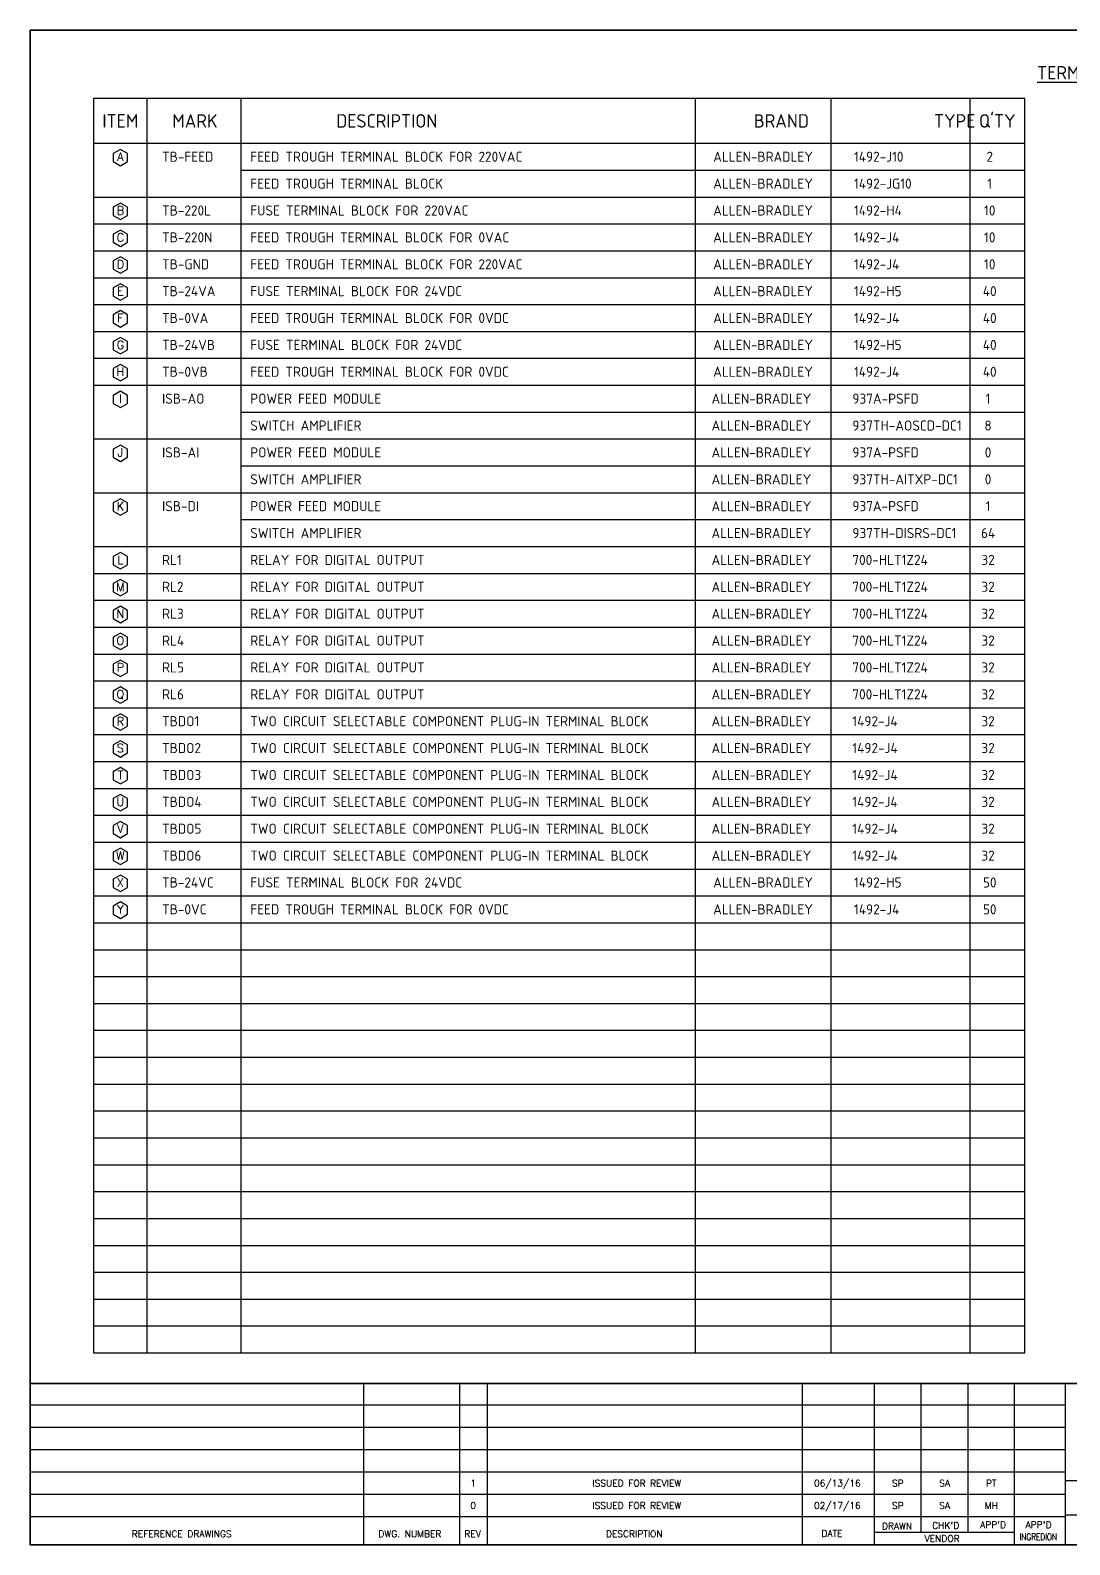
# Model space of a CAD drawing. Header units: inches. Extents: x 564911 to 603980, y 458630 to 507164.
# Drawn here: x 593778 to 596099, y 497172 to 500552 of the extents above; entities that cross this region are included whole.
import ezdxf
from ezdxf.enums import TextEntityAlignment as Align

# ---------------------------------------------------------------- set-up
doc = ezdxf.new("R2010")
doc.units = ezdxf.units.IN
doc.header["$MEASUREMENT"] = 0
for name, color, linetype in [('ANN-SMTEXT', 2, 'Continuous'), ('GT_1', 9, 'Continuous'), ('HELPPOINT', 7, 'Continuous'), ('MEMBER', 7, 'Continuous')]:
    doc.layers.add(name, color=color, linetype=linetype)
doc.styles.add('HTX11', font='O8111901')
doc.styles.add('ISO3098B', font='ISO3098B.shx')
doc.styles.add('ROMANS', font='romans.shx', dxfattribs={"width": 0.85, "height": 25})
doc.styles.add('S', font='SIMPLEX.SHX')

# ---------------------------------------------------------------- blocks, each defined once
blk = doc.blocks.new('TPA')
at = {"layer": 'GT_1', "color": 4, "flags": 128}
for points in [[(563383.4, 501946.4), (563383.4, 502273.8)], [(563578.8, 501946.4), (563578.8, 502273.8)], [(563634.6, 501946.4), (563634.6, 502273.8)], [(564274, 501946.4), (564274, 502273.8)], [(564419.8, 501946.4), (564419.8, 502273.8)], [(564514.7, 501971.1), (564514.7, 502273.8)], [(564609.7, 501971.2), (564609.7, 502273.8)], [(564704.3, 501946.4), (564704.3, 502273.8)], [(564807.7, 501946.4), (564807.7, 502273.8)], [(564807.7, 502229.7), (562706.8, 502229.7)], [(564807.7, 502184.4), (562706.8, 502184.4)], [(564807.7, 502139.1), (562706.8, 502139.1)], [(564807.7, 502093.7), (562706.8, 502093.7)], [(565702.1, 502076.3), (564807.7, 502076.3)], [(564807.7, 502048.3), (562706.8, 502048.3)], [(564807.6, 502003), (562706.8, 502003)], [(565702.1, 502006.4), (564807.7, 502006.4)], [(564704.3, 501971.1), (564419.8, 501971.1)]]:
    blk.add_lwpolyline(points, dxfattribs=at)
at = {"layer": 'HELPPOINT', "color": 4, "lineweight": 35}
for p, q in [((562706.8, 501946.4), (562706.8, 505019.3)), ((562706.8, 505019.3), (567131, 505019.3)), ((562706.8, 501946.4), (562706.8, 505019.3)), ((562706.8, 505019.3), (567131, 505019.3)), ((567131, 501946.4), (562706.8, 501946.4)), ((567131, 501946.4), (562706.8, 501946.4))]:
    blk.add_line(p, q, dxfattribs=at)
at = {"layer": 'MEMBER', "color": 4, "lineweight": 35}
blk.add_line((562706.8, 502273.8), (567131, 502273.8), dxfattribs=at)
blk.add_line((562706.8, 502273.8), (567131, 502273.8), dxfattribs=at)
at = {"style": 'HTX11'}
for tag, p in [('A', (566704.3, 502037.1)), ('B', (567038.2, 501963.3))]:
    blk.add_attdef(tag, text='', height=16.8, dxfattribs=at).set_placement(p, align=Align.MIDDLE_CENTER)
at = {"layer": 'MEMBER', "color": 4, "ltscale": 0.8, "style": 'ROMANS'}
for s, height, p in [('1', 13.5, (563605.6, 502071.2)), ('ISSUED FOR REVIEW', 13.495, (563937.5, 502071.2)), ('06/13/16', 13.49, (564344.6, 502071.2)), ('SP', 13.49, (564467.2, 502071.2)), ('SA', 13.49, (564562.1, 502071.2)), ('PT', 13.49, (564657, 502071.2)), ('0', 13.5, (563605.6, 502025.8)), ('ISSUED FOR REVIEW', 13.495, (563937.5, 502025.8)), ('02/17/16', 13.49, (564344.6, 502025.8)), ('SP', 13.49, (564467.2, 502025.8)), ('SA', 13.49, (564562.1, 502025.8)), ('MH', 13.49, (564657, 502025.8))]:
    blk.add_text(s, height=height, dxfattribs=at).set_placement(p, align=Align.MIDDLE_CENTER)
for s, height, p in [('REFERENCE DRAWINGS', 13.495, (562912.9, 501961.6)), ('DWG. NUMBER', 13.495, (563413.2, 501961.6)), ('REV', 13.49, (563587.7, 501961.6)), ('DESCRIPTION', 13.495, (563875, 501961.6)), ('DATE', 13.49, (564312.3, 501962.5)), ('DRAWN', 13.49, (564435, 501977.3)), ("CHK'D", 13.49, (564537, 501978.7)), ("APP'D", 13.49, (564634.3, 501980.1)), ("APP'D", 13.49, (564726.6, 501980.1)), ('VENDOR', 13.49, (564521.5, 501952.2))]:
    blk.add_text(s, height=height, dxfattribs=at).set_placement(p)
at = {"layer": 'MEMBER', "color": 4, "ltscale": 0.8, "style": 'ROMANS', "width": 0.8}
blk.add_text('INGREDION', height=13.49, dxfattribs=at).set_placement((564714.3, 501955.4))

msp = doc.modelspace()

# ---------------------------------------------------------------- linework, layer by layer
at = {"color": 4}
for p, q in [((595998.12816, 500400.17765), (593919.55015, 500400.17765)), ((593919.55015, 500400.17765), (593919.55015, 497600.35685)), ((594039.54247, 497600.35685), (594039.54247, 500400.17765)), ((594249.48422, 497600.35685), (594249.48422, 500400.17765)), ((595263.01192, 497600.35685), (595263.01192, 500400.17765)), ((595263.01192, 497600.35685), (595263.01192, 500400.17765)), ((595566.33677, 497600.35685), (595566.33677, 500400.17765)), ((595876.25749, 497600.35685), (595876.25749, 500400.17765)), ((595998.12816, 497600.35685), (595998.12816, 500400.17765)), ((593919.55015, 500300.18405), (595998.12816, 500300.18405)), ((594249.48422, 500240.18789), (595998.12816, 500240.18789)), ((593919.55015, 500180.19173), (595998.12816, 500180.19173)), ((593919.55015, 500120.19557), (595998.12816, 500120.19557)), ((593919.55015, 500060.19941), (595998.12816, 500060.19941)), ((593919.55015, 500000.20325), (595998.12816, 500000.20325)), ((593919.55015, 499940.20709), (595998.12816, 499940.20709)), ((593919.55015, 499880.21093), (595998.12816, 499880.21093)), ((593919.55015, 499820.21477), (595998.12816, 499820.21477)), ((593919.55015, 499760.21861), (595998.12816, 499760.21861)), ((594249.48422, 499700.22245), (595998.12816, 499700.22245)), ((593919.55015, 499640.22629), (595998.12816, 499640.22629)), ((593919.55015, 499640.22629), (595998.12816, 499640.22629)), ((593919.55015, 499640.22629), (595998.12816, 499640.22629)), ((594249.48422, 499580.23013), (595998.12816, 499580.23013)), ((593919.55015, 499520.23397), (595998.12816, 499520.23397)), ((594249.48422, 499460.23781), (595998.12816, 499460.23781)), ((593919.55015, 499400.24165), (595998.12816, 499400.24165)), ((593919.55015, 499340.24549), (595998.12816, 499340.24549)), ((593919.55015, 499280.24933), (595998.12816, 499280.24933)), ((593919.55015, 499220.25317), (595998.12816, 499220.25317)), ((593919.55015, 499160.25701), (595998.12816, 499160.25701)), ((593919.55015, 499100.26085), (595998.12816, 499100.26085)), ((593919.55015, 499040.26469), (595998.12816, 499040.26469)), ((594249.48422, 499040.26469), (595998.12816, 499040.26469)), ((594249.48422, 499040.26469), (595998.12816, 499040.26469)), ((593919.55015, 498980.26853), (595998.12816, 498980.26853)), ((593919.55015, 498920.27237), (595998.12816, 498920.27237)), ((593919.55015, 498860.27621), (595998.12816, 498860.27621)), ((593919.55015, 498800.28005), (595998.12816, 498800.28005)), ((593919.55015, 498740.28389), (595998.12816, 498740.28389)), ((593919.55015, 498680.28773), (595998.12816, 498680.28773)), ((593919.55015, 498680.28773), (595998.12816, 498680.28773)), ((593919.55015, 498680.28773), (595998.12816, 498680.28773)), ((593919.55015, 498680.28773), (595998.12816, 498680.28773)), ((593919.55015, 498620.29157), (595998.12816, 498620.29157)), ((593919.55015, 498560.29541), (595998.12816, 498560.29541)), ((593919.55015, 498500.29925), (595998.12816, 498500.29925)), ((593919.55015, 498440.30309), (595998.12816, 498440.30309)), ((593919.55015, 498440.30309), (595998.12816, 498440.30309)), ((593919.55015, 498440.30309), (595998.12816, 498440.30309)), ((593919.55015, 498380.30693), (595998.12816, 498380.30693)), ((593919.55015, 498320.31077), (595998.12816, 498320.31077)), ((593919.55015, 498260.31461), (595998.12816, 498260.31461)), ((593919.55015, 498200.31845), (595998.12816, 498200.31845)), ((593919.55015, 498140.32229), (595998.12816, 498140.32229)), ((593919.55015, 498080.32613), (595998.12816, 498080.32613)), ((593919.55015, 498020.32997), (595998.12816, 498020.32997)), ((593919.55015, 498020.32997), (595998.12816, 498020.32997)), ((593919.55015, 498020.32997), (595998.12816, 498020.32997)), ((593919.55015, 497960.33381), (595998.12816, 497960.33381)), ((593919.55015, 497900.33765), (595998.12816, 497900.33765)), ((593919.55015, 497840.34149), (595998.12816, 497840.34149)), ((593919.55015, 497780.34533), (595998.12816, 497780.34533)), ((593919.55015, 497720.34917), (595998.12816, 497720.34917)), ((593919.55015, 497660.35301), (595998.12816, 497660.35301)), ((593919.55015, 497600.35685), (595998.12816, 497600.35685)), ((593919.55015, 497600.35685), (595998.12816, 497600.35685)), ((593919.55015, 497600.35685), (595998.12816, 497600.35685))]:
    msp.add_line(p, q, dxfattribs=at)
at = {"color": 1}
for points in [[(593979.54631, 500286.64933), (593963.71357, 500277.5083), (593963.71357, 500259.22622), (593979.54631, 500250.08518), (593995.37905, 500259.22622), (593995.37905, 500277.5083)], [(593979.54631, 500166.65701), (593963.71357, 500157.51598), (593963.71357, 500139.2339), (593979.54631, 500130.09286), (593995.37905, 500139.2339), (593995.37905, 500157.51598)], [(593979.54631, 500106.66085), (593963.71357, 500097.51982), (593963.71357, 500079.23774), (593979.54631, 500070.0967), (593995.37905, 500079.23774), (593995.37905, 500097.51982)], [(593979.54631, 500046.66469), (593963.71357, 500037.52366), (593963.71357, 500019.24158), (593979.54631, 500010.10054), (593995.37905, 500019.24158), (593995.37905, 500037.52366)], [(593979.54631, 499986.66853), (593963.71357, 499977.5275), (593963.71357, 499959.24542), (593979.54631, 499950.10438), (593995.37905, 499959.24542), (593995.37905, 499977.5275)], [(593979.54631, 499926.67237), (593963.71357, 499917.53134), (593963.71357, 499899.24926), (593979.54631, 499890.10822), (593995.37905, 499899.24926), (593995.37905, 499917.53134)], [(593979.54631, 499866.67621), (593963.71357, 499857.53518), (593963.71357, 499839.2531), (593979.54631, 499830.11206), (593995.37905, 499839.2531), (593995.37905, 499857.53518)], [(593979.54631, 499806.68005), (593963.71357, 499797.53902), (593963.71357, 499779.25694), (593979.54631, 499770.1159), (593995.37905, 499779.25694), (593995.37905, 499797.53902)], [(593979.54631, 499746.68389), (593963.71357, 499737.54286), (593963.71357, 499719.26078), (593979.54631, 499710.11974), (593995.37905, 499719.26078), (593995.37905, 499737.54286)], [(593979.54631, 499626.69157), (593963.71357, 499617.55054), (593963.71357, 499599.26846), (593979.54631, 499590.12742), (593995.37905, 499599.26846), (593995.37905, 499617.55054)], [(593979.54631, 499506.69925), (593963.71357, 499497.55822), (593963.71357, 499479.27614), (593979.54631, 499470.1351), (593995.37905, 499479.27614), (593995.37905, 499497.55822)], [(593979.54631, 499386.70693), (593963.71357, 499377.5659), (593963.71357, 499359.28382), (593979.54631, 499350.14278), (593995.37905, 499359.28382), (593995.37905, 499377.5659)], [(593979.54631, 499326.71077), (593963.71357, 499317.56974), (593963.71357, 499299.28766), (593979.54631, 499290.14662), (593995.37905, 499299.28766), (593995.37905, 499317.56974)], [(593979.54631, 499266.71461), (593963.71357, 499257.57358), (593963.71357, 499239.2915), (593979.54631, 499230.15046), (593995.37905, 499239.2915), (593995.37905, 499257.57358)], [(593979.54631, 499206.71845), (593963.71357, 499197.57742), (593963.71357, 499179.29534), (593979.54631, 499170.1543), (593995.37905, 499179.29534), (593995.37905, 499197.57742)], [(593979.54631, 499146.72229), (593963.71357, 499137.58126), (593963.71357, 499119.29918), (593979.54631, 499110.15814), (593995.37905, 499119.29918), (593995.37905, 499137.58126)], [(593979.54631, 499086.72613), (593963.71357, 499077.5851), (593963.71357, 499059.30302), (593979.54631, 499050.16198), (593995.37905, 499059.30302), (593995.37905, 499077.5851)], [(593979.54631, 499026.72997), (593963.71357, 499017.58894), (593963.71357, 498999.30686), (593979.54631, 498990.16582), (593995.37905, 498999.30686), (593995.37905, 499017.58894)], [(593979.54631, 498966.73381), (593963.71357, 498957.59278), (593963.71357, 498939.3107), (593979.54631, 498930.16966), (593995.37905, 498939.3107), (593995.37905, 498957.59278)], [(593979.54631, 498906.73765), (593963.71357, 498897.59662), (593963.71357, 498879.31454), (593979.54631, 498870.1735), (593995.37905, 498879.31454), (593995.37905, 498897.59662)], [(593979.54631, 498846.74149), (593963.71357, 498837.60046), (593963.71357, 498819.31838), (593979.54631, 498810.17734), (593995.37905, 498819.31838), (593995.37905, 498837.60046)], [(593979.54631, 498786.74533), (593963.71357, 498777.6043), (593963.71357, 498759.32222), (593979.54631, 498750.18118), (593995.37905, 498759.32222), (593995.37905, 498777.6043)], [(593979.54631, 498726.74917), (593963.71357, 498717.60814), (593963.71357, 498699.32606), (593979.54631, 498690.18502), (593995.37905, 498699.32606), (593995.37905, 498717.60814)], [(593979.54631, 498666.75301), (593963.71357, 498657.61198), (593963.71357, 498639.3299), (593979.54631, 498630.18886), (593995.37905, 498639.3299), (593995.37905, 498657.61198)], [(593979.54631, 498606.75685), (593963.71357, 498597.61582), (593963.71357, 498579.33374), (593979.54631, 498570.1927), (593995.37905, 498579.33374), (593995.37905, 498597.61582)]]:
    msp.add_lwpolyline(points, close=True, dxfattribs=at)

# ---------------------------------------------------------------- block references
at = {"xscale": 1.099999999998545, "yscale": 1.099999999998545, "zscale": 1.1}
msp.add_blockref('TPA', (-25199.03083, -54968.8329), dxfattribs=at)

# ---------------------------------------------------------------- texts
at = {"color": 107, "style": 'ISO3098B'}
for s, p in [('FEED TROUGH TERMINAL BLOCK FOR 0VAC', (594269.48294, 500090.19749)), ('ALLEN-BRADLEY', (595302.85034, 500090.19749)), ('1492-J4', (595617.16756, 500090.19749)), ('FEED TROUGH TERMINAL BLOCK FOR 220VAC', (594269.48294, 500030.20133)), ('ALLEN-BRADLEY', (595302.85034, 500030.20133)), ('1492-J4', (595617.16756, 500030.20133)), ('FEED TROUGH TERMINAL BLOCK FOR 0VDC', (594269.48294, 499910.20901)), ('ALLEN-BRADLEY', (595302.85034, 499910.20901)), ('1492-J4', (595617.16756, 499910.20901)), ('FEED TROUGH TERMINAL BLOCK FOR 0VDC', (594269.48294, 499790.21669)), ('ALLEN-BRADLEY', (595302.85034, 499790.21669)), ('1492-J4', (595617.16756, 499790.21669)), ('ALLEN-BRADLEY', (595299.13836, 499370.24357)), ('700-HLT1Z24', (595613.45558, 499370.24357)), ('ALLEN-BRADLEY', (595299.13836, 499310.24741)), ('700-HLT1Z24', (595613.45558, 499310.24741)), ('ALLEN-BRADLEY', (595299.13836, 499250.25125)), ('700-HLT1Z24', (595613.45558, 499250.25125)), ('ALLEN-BRADLEY', (595299.13836, 499190.25509)), ('700-HLT1Z24', (595613.45558, 499190.25509)), ('ALLEN-BRADLEY', (595299.13836, 499130.25893)), ('700-HLT1Z24', (595613.45558, 499130.25893)), ('ALLEN-BRADLEY', (595299.13836, 499070.26277)), ('700-HLT1Z24', (595613.45558, 499070.26277)), ('FEED TROUGH TERMINAL BLOCK FOR 0VDC', (594269.48294, 498590.29349)), ('ALLEN-BRADLEY', (595302.85034, 498590.29349)), ('1492-J4', (595617.16756, 498590.29349))]:
    msp.add_text(s, height=22.49856, dxfattribs=at).set_placement(p, align=Align.MIDDLE_LEFT)
for s, p in [('10', (595920.10118, 500090.19749)), ('10', (595920.10118, 500030.20133)), ('40', (595920.10118, 499910.20901)), ('40', (595920.10118, 499790.21669)), ('32', (595916.38921, 499370.24357)), ('32', (595916.38921, 499310.24741)), ('32', (595916.38921, 499250.25125)), ('32', (595916.38921, 499190.25509)), ('32', (595916.38921, 499130.25893)), ('32', (595916.38921, 499070.26277)), ('50', (595920.10118, 498590.29349))]:
    msp.add_text(s, height=22.49856, dxfattribs=at).set_placement(p, align=Align.MIDDLE_CENTER)
at = {"color": 1, "style": 'ISO3098B'}
for s, p in [('ALLEN-BRADLEY', (595299.13836, 499730.22053)), ('937A-PSFD', (595613.45558, 499730.22053)), ('ALLEN-BRADLEY', (595299.13836, 499610.22821)), ('937A-PSFD', (595613.45558, 499610.22821)), ('ALLEN-BRADLEY', (595299.13836, 499490.23589)), ('937A-PSFD', (595613.45558, 499490.23589))]:
    msp.add_text(s, height=22.49856, dxfattribs=at).set_placement(p, align=Align.MIDDLE_LEFT)
for s, p in [('1', (595916.38921, 499730.22053)), ('0', (595916.38921, 499610.22821)), ('1', (595916.38921, 499490.23589))]:
    msp.add_text(s, height=22.49856, dxfattribs=at).set_placement(p, align=Align.MIDDLE_CENTER)
at = {"color": 0, "style": 'ISO3098B'}
for s, p in [('ALLEN-BRADLEY', (595299.13836, 499670.22437)), ('937TH-AOSCD-DC1', (595613.45558, 499670.22437)), ('ALLEN-BRADLEY', (595299.13836, 499550.23205)), ('937TH-AITXP-DC1', (595613.45558, 499550.23205))]:
    msp.add_text(s, height=22.49856, dxfattribs=at).set_placement(p, align=Align.MIDDLE_LEFT)
for s, p in [('8', (595916.38921, 499670.22437)), ('0', (595916.38921, 499550.23205))]:
    msp.add_text(s, height=22.49856, dxfattribs=at).set_placement(p, align=Align.MIDDLE_CENTER)
at = {"color": 2, "style": 'ISO3098B'}
for s, p in [('ALLEN-BRADLEY', (595299.13836, 499430.23973)), ('937TH-DISRS-DC1', (595613.45558, 499430.23973))]:
    msp.add_text(s, height=22.49856, dxfattribs=at).set_placement(p, align=Align.MIDDLE_LEFT)
msp.add_text('64', height=22.49856, dxfattribs=at).set_placement((595916.38921, 499430.23973), align=Align.MIDDLE_CENTER)
at = {"layer": 'ANN-SMTEXT', "color": 3, "style": 'ISO3098B'}
for s, p in [('%%UTERMINAL SCHEDULE', (596211.77729, 500457.63266)), ('ITEM', (593979.54631, 500350.18085)), ('MARK', (594145.88379, 500350.18085)), ('DESCRIPTION', (594574.20202, 500350.18085)), ('BRAND', (595454.96355, 500350.18085)), ('TYPE', (595841.90924, 500350.18085)), ("Q'TY", (595937.01766, 500350.18085))]:
    msp.add_text(s, height=30, dxfattribs=at).set_placement(p, align=Align.MIDDLE_CENTER)
at = {"layer": 'ANN-SMTEXT', "color": 0, "style": 'ISO3098B'}
for s, p in [('TB-FEED', (594072.70067, 500270.18597)), ('FEED TROUGH TERMINAL BLOCK FOR 220VAC', (594269.48294, 500270.18597)), ('ALLEN-BRADLEY', (595302.85034, 500270.18597)), ('1492-J10', (595617.16756, 500270.18597)), ('FEED TROUGH TERMINAL BLOCK', (594269.48294, 500210.18981)), ('ALLEN-BRADLEY', (595302.85034, 500210.18981)), ('1492-JG10', (595617.16756, 500210.18981)), ('TB-220N', (594072.70067, 500090.19749)), ('TB-0VA', (594072.70067, 499910.20901)), ('TB-0VB', (594072.70067, 499790.21669)), ('ISB-AO', (594072.70067, 499730.22053)), ('SWITCH AMPLIFIER', (594269.48294, 499670.22437)), ('ISB-AI', (594072.70067, 499610.22821)), ('SWITCH AMPLIFIER', (594269.48294, 499550.23205)), ('TB-0VC', (594072.70067, 498590.29349))]:
    msp.add_text(s, height=22.49856, dxfattribs=at).set_placement(p, align=Align.MIDDLE_LEFT)
for s, p in [('2', (595920.10118, 500270.18597)), ('1', (595920.10118, 500210.18981))]:
    msp.add_text(s, height=22.49856, dxfattribs=at).set_placement(p, align=Align.MIDDLE_CENTER)
at = {"layer": 'ANN-SMTEXT', "color": 1}
for s, height, style, p in [('A', 18.7488, 'S', (593979.54631, 500270.18597)), ('B', 18.7488, 'S', (593979.54631, 500150.19365)), ('10', 22.49856, 'ISO3098B', (595920.10118, 500150.19365)), ('C', 18.7488, 'S', (593979.54631, 500090.19749)), ('D', 18.7488, 'S', (593979.54631, 500030.20133)), ('E', 18.7488, 'S', (593979.54631, 499970.20517)), ('F', 18.7488, 'S', (593979.54631, 499910.20901)), ('G', 18.7488, 'S', (593979.54631, 499850.21285)), ('H', 18.7488, 'S', (593979.54631, 499790.21669)), ('I', 18.7488, 'S', (593979.54631, 499730.22053)), ('J', 18.7488, 'S', (593979.54631, 499610.22821)), ('K', 18.7488, 'S', (593979.54631, 499490.23589)), ('L', 18.7488, 'S', (593979.54631, 499370.24357)), ('M', 18.7488, 'S', (593979.54631, 499310.24741)), ('N', 18.7488, 'S', (593979.54631, 499250.25125)), ('O', 18.7488, 'S', (593979.54631, 499190.25509)), ('P', 18.7488, 'S', (593979.54631, 499130.25893)), ('Q', 18.7488, 'S', (593979.54631, 499070.26277)), ('R', 18.7488, 'S', (593979.54631, 499010.26661)), ('S', 18.7488, 'S', (593979.54631, 498950.27045)), ('T', 18.7488, 'S', (593979.54631, 498890.27429)), ('U', 18.7488, 'S', (593979.54631, 498830.27813)), ('V', 18.7488, 'S', (593979.54631, 498770.28197)), ('W', 18.7488, 'S', (593979.54631, 498710.28581)), ('X', 18.7488, 'S', (593979.54631, 498650.28965)), ('Y', 18.7488, 'S', (593979.54631, 498590.29349))]:
    msp.add_text(s, height=height, dxfattribs=dict(at, style=style)).set_placement(p, align=Align.MIDDLE_CENTER)
at = {"layer": 'ANN-SMTEXT', "color": 1, "style": 'ISO3098B'}
for s, p in [('TB-220L', (594072.70067, 500150.19365)), ('FUSE TERMINAL BLOCK FOR 220VAC', (594269.48294, 500150.19365)), ('ALLEN-BRADLEY', (595302.85034, 500150.19365)), ('1492-H4', (595617.16756, 500150.19365)), ('TB-GND', (594072.70067, 500030.20133)), ('TB-24VA', (594072.70067, 499970.20517)), ('TB-24VB', (594072.70067, 499850.21285)), ('POWER FEED MODULE', (594269.48294, 499730.22053)), ('POWER FEED MODULE', (594269.48294, 499610.22821)), ('POWER FEED MODULE', (594269.48294, 499490.23589)), ('TB-24VC', (594072.70067, 498650.28965))]:
    msp.add_text(s, height=22.49856, dxfattribs=at).set_placement(p, align=Align.MIDDLE_LEFT)
at = {"layer": 'ANN-SMTEXT', "color": 43, "style": 'ISO3098B'}
for s, p in [('FUSE TERMINAL BLOCK FOR 24VDC', (594269.48294, 499970.20517)), ('ALLEN-BRADLEY', (595302.85034, 499970.20517)), ('1492-H5', (595617.16756, 499970.20517)), ('FUSE TERMINAL BLOCK FOR 24VDC', (594269.48294, 499850.21285)), ('ALLEN-BRADLEY', (595302.85034, 499850.21285)), ('1492-H5', (595617.16756, 499850.21285)), ('FUSE TERMINAL BLOCK FOR 24VDC', (594269.48294, 498650.28965)), ('ALLEN-BRADLEY', (595302.85034, 498650.28965)), ('1492-H5', (595617.16756, 498650.28965))]:
    msp.add_text(s, height=22.49856, dxfattribs=at).set_placement(p, align=Align.MIDDLE_LEFT)
for s, p in [('40', (595920.10118, 499970.20517)), ('40', (595920.10118, 499850.21285)), ('50', (595920.10118, 498650.28965))]:
    msp.add_text(s, height=22.49856, dxfattribs=at).set_placement(p, align=Align.MIDDLE_CENTER)
at = {"layer": 'ANN-SMTEXT', "color": 2, "style": 'ISO3098B'}
for s, p in [('ISB-DI', (594072.70067, 499490.23589)), ('SWITCH AMPLIFIER', (594269.48294, 499430.23973))]:
    msp.add_text(s, height=22.49856, dxfattribs=at).set_placement(p, align=Align.MIDDLE_LEFT)
at = {"layer": 'ANN-SMTEXT', "color": 107, "style": 'ISO3098B'}
for s, p in [('RL1', (594072.70067, 499370.24357)), ('RELAY FOR DIGITAL OUTPUT', (594269.48294, 499370.24357)), ('RL2', (594072.70067, 499310.24741)), ('RELAY FOR DIGITAL OUTPUT', (594269.48294, 499310.24741)), ('RL3', (594072.70067, 499250.25125)), ('RELAY FOR DIGITAL OUTPUT', (594269.48294, 499250.25125)), ('RL4', (594072.70067, 499190.25509)), ('RELAY FOR DIGITAL OUTPUT', (594269.48294, 499190.25509)), ('RL5', (594072.70067, 499130.25893)), ('RELAY FOR DIGITAL OUTPUT', (594269.48294, 499130.25893)), ('RL6', (594072.70067, 499070.26277)), ('RELAY FOR DIGITAL OUTPUT', (594269.48294, 499070.26277)), ('TBDO1', (594072.70067, 499010.26661)), ('TWO CIRCUIT SELECTABLE COMPONENT PLUG-IN TERMINAL BLOCK', (594269.48294, 499010.26661)), ('ALLEN-BRADLEY', (595299.13836, 499010.26661)), ('1492-J4', (595613.45558, 499010.26661)), ('TBDO2', (594072.70067, 498950.27045)), ('TWO CIRCUIT SELECTABLE COMPONENT PLUG-IN TERMINAL BLOCK', (594269.48294, 498950.27045)), ('ALLEN-BRADLEY', (595299.13836, 498950.27045)), ('1492-J4', (595613.45558, 498950.27045)), ('TBDO3', (594072.70067, 498890.27429)), ('TWO CIRCUIT SELECTABLE COMPONENT PLUG-IN TERMINAL BLOCK', (594269.48294, 498890.27429)), ('ALLEN-BRADLEY', (595299.13836, 498890.27429)), ('1492-J4', (595613.45558, 498890.27429)), ('TBDO4', (594072.70067, 498830.27813)), ('TWO CIRCUIT SELECTABLE COMPONENT PLUG-IN TERMINAL BLOCK', (594269.48294, 498830.27813)), ('ALLEN-BRADLEY', (595299.13836, 498830.27813)), ('1492-J4', (595613.45558, 498830.27813)), ('TBDO5', (594072.70067, 498770.28197)), ('TWO CIRCUIT SELECTABLE COMPONENT PLUG-IN TERMINAL BLOCK', (594269.48294, 498770.28197)), ('ALLEN-BRADLEY', (595299.13836, 498770.28197)), ('1492-J4', (595613.45558, 498770.28197)), ('TBDO6', (594072.70067, 498710.28581)), ('TWO CIRCUIT SELECTABLE COMPONENT PLUG-IN TERMINAL BLOCK', (594269.48294, 498710.28581)), ('ALLEN-BRADLEY', (595299.13836, 498710.28581)), ('1492-J4', (595613.45558, 498710.28581))]:
    msp.add_text(s, height=22.49856, dxfattribs=at).set_placement(p, align=Align.MIDDLE_LEFT)
for p in [(595916.38921, 499010.26661), (595916.38921, 498950.27045), (595916.38921, 498890.27429), (595916.38921, 498830.27813), (595916.38921, 498770.28197), (595916.38921, 498710.28581)]:
    msp.add_text('32', height=22.49856, dxfattribs=at).set_placement(p, align=Align.MIDDLE_CENTER)

doc.saveas('drawing.dxf')
